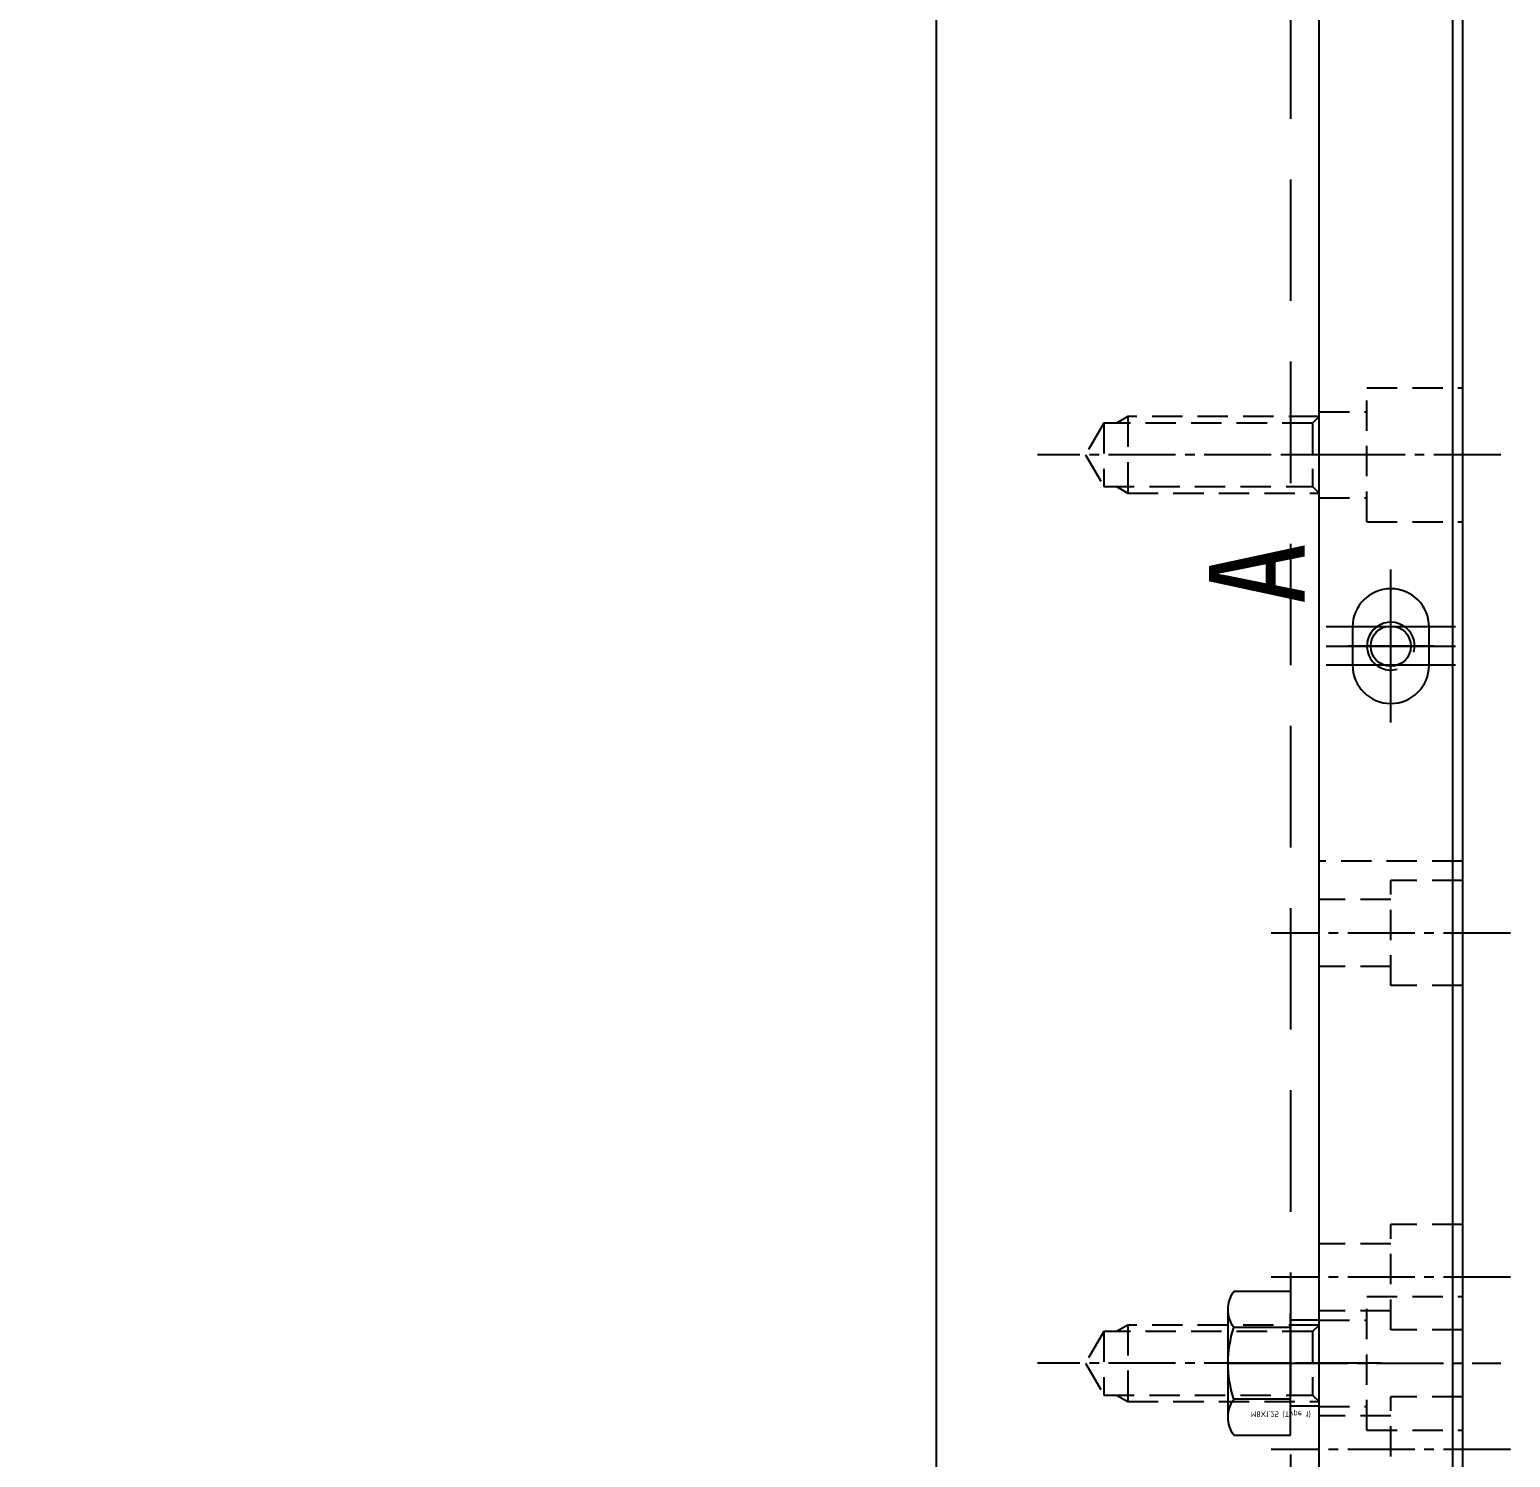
# Model space of a CAD drawing. Header units: millimetres. Extents: x 282 to 14566, y -4134 to 5341.
# Drawn here: x 6438.4 to 6593.2, y 1830.5 to 1979.8 of the extents above; entities that cross this region are included whole.
import ezdxf
from ezdxf.enums import TextEntityAlignment as Align

# ---------------------------------------------------------------- set-up
doc = ezdxf.new("R2010")
doc.units = ezdxf.units.MM
for name, pattern in [('CENTER', [50.8, 31.75, -6.35, 6.35, -6.35]), ('CENTER1', [10, 7, -1, 1, -1]), ('HIDDEN2', [4.7625, 3.175, -1.5875]), ('HIDDENX2', [19.05, 12.7, -6.35])]:
    doc.linetypes.add(name, pattern=pattern)
doc.layers.add('CENTER', color=1, linetype='CENTER')
doc.styles.add('HAN', font='')
doc.styles.get("Standard").update_dxf_attribs({"font": 'ISOCP.SHX', "bigfont": 'WHGTXT.SHX'})
doc.styles.get('HAN').set_extended_font_data('GulimChe')

# ---------------------------------------------------------------- blocks, each defined once
blk = doc.blocks.new('A$C065017E1')
at = {"linetype": 'HIDDEN2'}
for p, q in [((-20, 389), (-20, 381)), ((-22.5, 388.32), (-22.5, 381.68)), ((-22.5, 293.32), (-22.5, 286.68)), ((-20, 294), (-20, 286))]:
    blk.add_line(p, q, dxfattribs=at)
at = {"color": 1, "linetype": 'CENTER1'}
for p, q in [((5, 385), (-29.42, 385)), ((5, 290), (-29.42, 290))]:
    blk.add_line(p, q, dxfattribs=at)
at = {"color": 2, "ltscale": 10}
blk.add_lwpolyline([(-650, 580), (-650, 0), (0, 0), (0, 580)], close=True, dxfattribs=at)
at = {"linetype": 'HIDDEN2'}
for points in [[(0, 389), (-20, 389), (-21.17, 388.32)], [(0, 389), (-0.68, 388.32), (-0.68, 381.68), (0, 381)], [(-0.68, 388.32), (-22.5, 388.32), (-24.42, 385), (-22.5, 381.68), (-0.68, 381.68)], [(-21.17, 381.68), (-20, 381), (0, 381)], [(-0.68, 293.32), (-22.5, 293.32), (-24.42, 290), (-22.5, 286.68), (-0.68, 286.68)], [(0, 294), (-20, 294), (-21.17, 293.32)], [(0, 294), (-0.68, 293.32), (-0.68, 286.68), (0, 286)], [(-21.17, 286.68), (-20, 286), (0, 286)]]:
    blk.add_lwpolyline(points, dxfattribs=at)
blk = doc.blocks.new('A$C52180AF6')
at = {"color": 2, "linetype": 'HIDDENX2'}
for p, q in [((6.5, -5.63), (6.5, 5.63)), ((0, 3.75), (5.92, 3.75)), ((0, -3.75), (5.92, -3.75))]:
    blk.add_line(p, q, dxfattribs=at)
blk.add_lwpolyline([(0, -7.51), (0, 7.51), (5.92, 7.51, -0.309401), (5.92, 3.75, -0.154701), (5.92, -3.75, -0.309401), (5.92, -7.51)], format="xyb", close=True, dxfattribs=at)
at = {"layer": 'CENTER'}
blk.add_line((6.5, 0), (0, 0), dxfattribs=at)
at = {"color": 2, "linetype": 'HIDDENX2'}
blk.add_text('M8X1.25 (Type 1)', height=0.6, rotation=180, dxfattribs=at).set_placement((4.16, -5.32), align=Align.MIDDLE_LEFT)
blk = doc.blocks.new('A$C69761F78')
at = {"color": 3}
for p, q in [((40, -353), (40, 53)), ((0, -350), (0, 50))]:
    blk.add_line(p, q, dxfattribs=at)
at = {"color": 2, "linetype": 'HIDDENX2'}
blk.add_line((3, 50), (3, -350), dxfattribs=at)
at = {"color": 2, "linetype": 'HIDDEN2'}
for p, q in [((0, -145.5), (3, -145.5)), ((0, -154.5), (3, -154.5))]:
    blk.add_line(p, q, dxfattribs=at)
at = {"color": 1, "linetype": 'CENTER1'}
blk.add_line((-6.54, -150), (9.54, -150), dxfattribs=at)
blk.add_blockref('A$C52180AF6', (3, -150))
blk = doc.blocks.new('A$C73624FD3')
at = {"color": 251, "linetype": 'CENTER1'}
for p, q in [((-105.44, 30.21), (-105.44, 55.21)), ((-87.44, 30.21), (-87.44, 55.21)), ((-51.44, 30.21), (-51.44, 55.21))]:
    blk.add_line(p, q, dxfattribs=at)
at = {"color": 1, "linetype": 'CENTER1'}
blk.add_line((-96.44, 54.21), (-96.44, 31.21), dxfattribs=at)
at = {"linetype": 'CENTER1'}
blk.add_line((-1.44, 31.21), (-1.44, 54.21), dxfattribs=at)
at = {"color": 251, "linetype": 'HIDDEN2'}
for p, q in [((-101.94, 42.71), (-101.94, 50.21)), ((-90.94, 42.71), (-90.94, 50.21)), ((-83.94, 42.71), (-83.94, 50.21)), ((-54.94, 42.71), (-54.94, 50.21)), ((-47.94, 42.71), (-47.94, 50.21)), ((-43.94, 35.21), (-43.94, 50.21)), ((-110.94, 42.71), (-99.94, 42.71)), ((-99.94, 35.21), (-99.94, 42.71)), ((-92.94, 35.21), (-92.94, 42.71)), ((-92.94, 42.71), (-81.94, 42.71)), ((-81.94, 35.21), (-81.94, 42.71)), ((-56.94, 35.21), (-56.94, 42.71)), ((-56.94, 42.71), (-45.94, 42.71)), ((-45.94, 35.21), (-45.94, 42.71))]:
    blk.add_line(p, q, dxfattribs=at)
at = {"color": 2, "linetype": 'HIDDEN2'}
for p, q in [((-100.94, 50.21), (-100.94, 45.21)), ((-91.94, 50.21), (-91.94, 45.21)), ((-103.44, 45.21), (-89.44, 45.21)), ((-103.44, 45.21), (-103.44, 35.21)), ((-89.44, 45.21), (-89.44, 35.21))]:
    blk.add_line(p, q, dxfattribs=at)
at = {"linetype": 'HIDDEN2'}
for p, q in [((-5.94, 50.21), (-5.94, 45.21)), ((3.06, 50.21), (3.06, 45.21)), ((-8.44, 45.21), (5.56, 45.21)), ((-8.44, 45.21), (-8.44, 35.21)), ((5.56, 45.21), (5.56, 35.21))]:
    blk.add_line(p, q, dxfattribs=at)
at = {"color": 1, "linetype": 'CENTER'}
for p, q in [((-21.44, 38.21), (-21.44, 47.21)), ((-25.94, 42.71), (-16.94, 42.71))]:
    blk.add_line(p, q, dxfattribs=at)
at = {"color": 150}
blk.add_lwpolyline([(-356.44, 50.21), (163.56, 50.21), (163.56, 35.21), (-356.44, 35.21)], close=True, dxfattribs=at)
at = {"color": 3}
blk.add_circle((-21.44, 42.71), 2.1, dxfattribs=at)
blk.add_arc((-21.44, 42.71), 2.5, 255.409, 195.034)
at = {"color": 2, "style": 'HAN'}
blk.add_text('A', height=10, dxfattribs=at).set_placement((-17.09, 51.72))
blk = doc.blocks.new('A$C664E0AA2')
at = {"color": 1, "linetype": 'CENTER'}
for p, q in [((42.5, -213), (42.5, -197)), ((49.25, -203), (35.75, -203)), ((35.75, -205), (49.25, -205)), ((49.25, -207), (35.75, -207))]:
    blk.add_line(p, q, dxfattribs=at)
at = {"color": 3}
blk.add_lwpolyline([(49, -541.5), (49, -18.5), (-629, -18.5), (-629, -541.5)], close=True, dxfattribs=at)
blk.add_lwpolyline([(46.5, -203, 1), (38.5, -203), (38.5, -207, 1), (46.5, -207)], format="xyb", close=True, dxfattribs=at)

msp = doc.modelspace()

# ---------------------------------------------------------------- block references
for name, p in [('A$C664E0AA2', (6538.234, 2120.349)), ('A$C065017E1', (6573.234, 1550.349))]:
    msp.add_blockref(name, p)
at = {"rotation": 90}
msp.add_blockref('A$C73624FD3', (6623.442, 1936.785), dxfattribs=at)
at = {"xscale": -1}
msp.add_blockref('A$C69761F78', (6573.234, 1990.349), dxfattribs=at)

doc.saveas('drawing.dxf')
